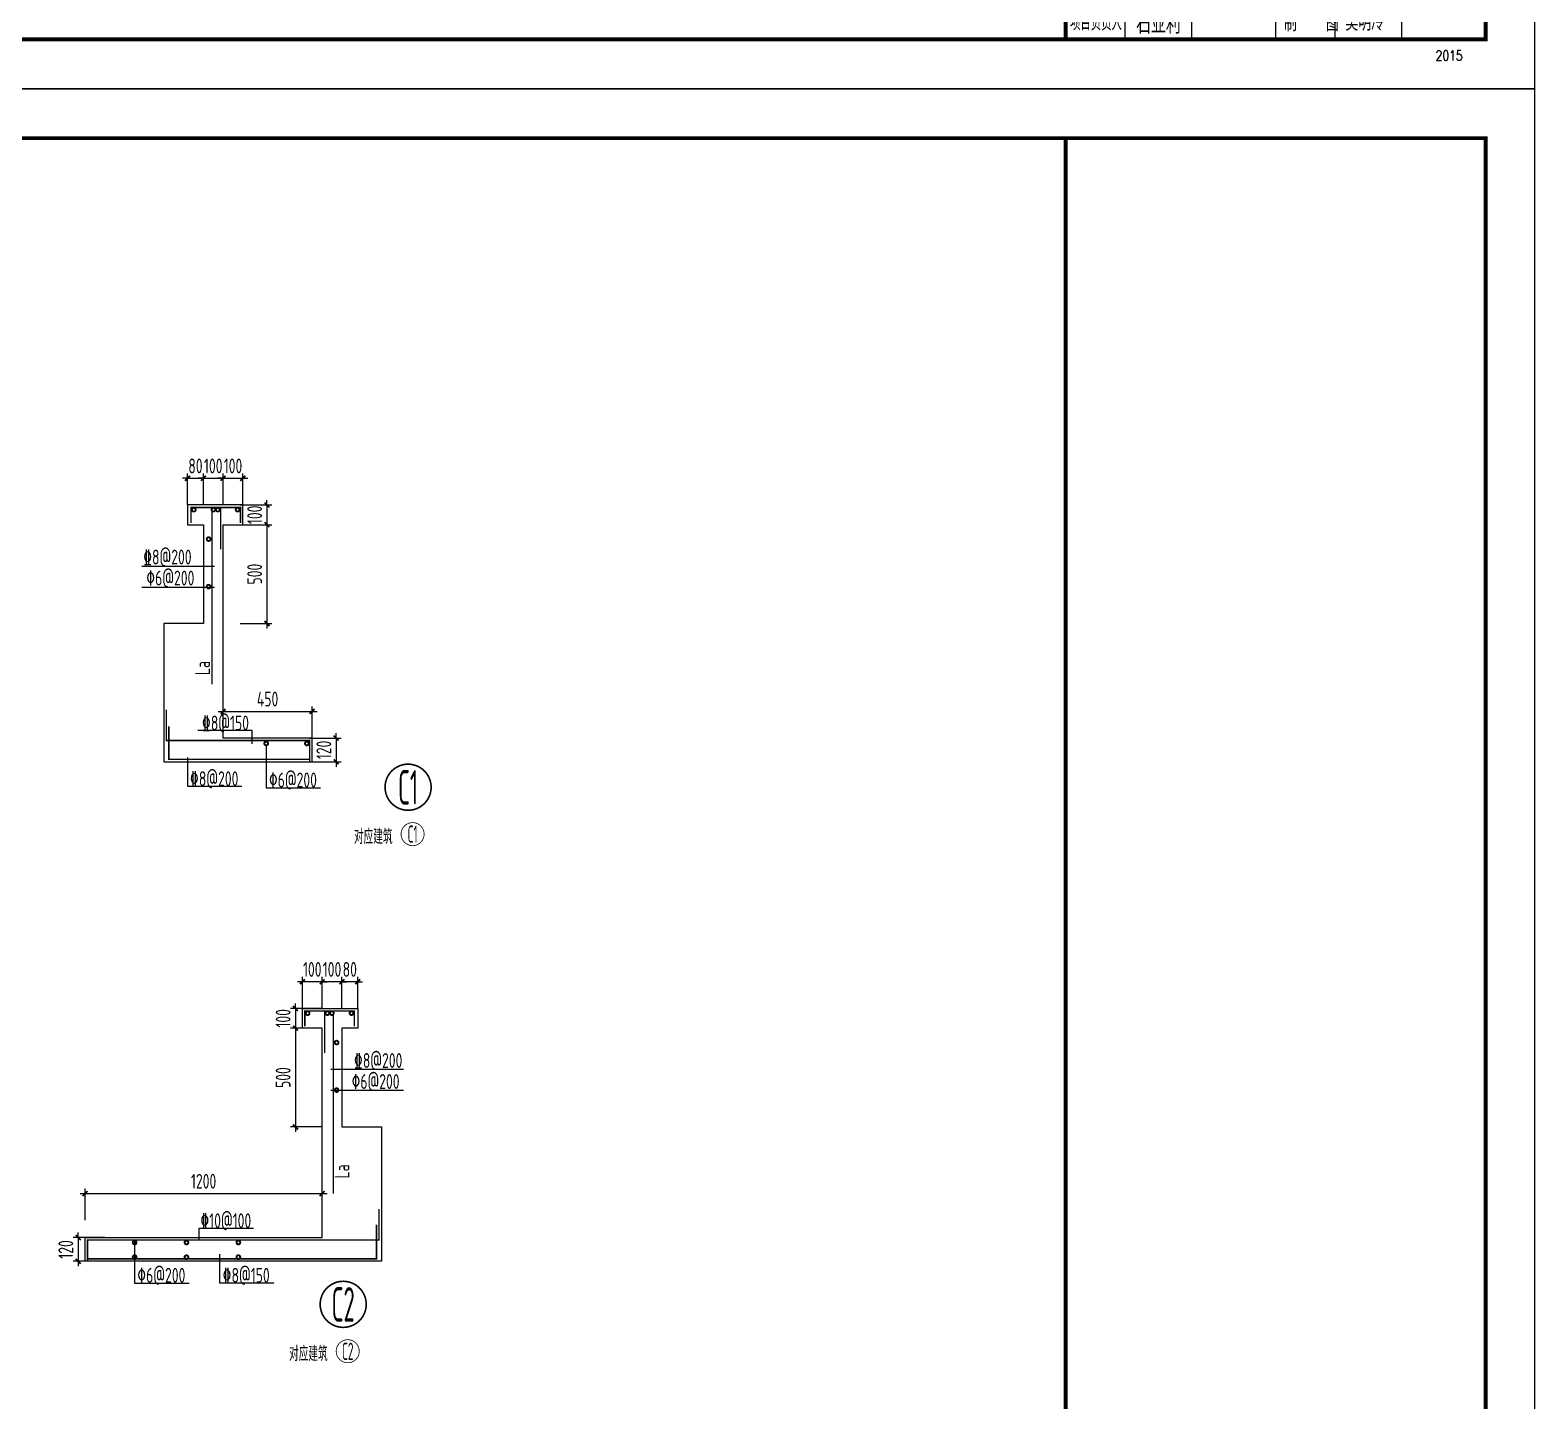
# Model space of a CAD drawing. Header units: millimetres. Extents: x -200227 to -56397, y -1079909 to -961109.
# Drawn here: x -125595 to -95127, y -1047078 to -1019321 of the extents above; entities that cross this region are included whole.
import ezdxf
from ezdxf.enums import TextEntityAlignment as Align

# ---------------------------------------------------------------- set-up
doc = ezdxf.new("R2010")
doc.units = ezdxf.units.MM
doc.header["$LTSCALE"] = 1000
for name, color, linetype in [('REIN', 4, 'Continuous'), ('SLAB_DIM', 3, 'Continuous'), ('TEXT', 7, 'Continuous'), ('图框线', 7, 'Continuous'), ('图签字体', 3, 'Continuous'), ('立面2', 7, 'Continuous'), ('轮廓线', 5, 'Continuous')]:
    doc.layers.add(name, color=color, linetype=linetype)
doc.styles.add('HZTXT_30', font='tssdeng2.shx', dxfattribs={"width": 0.7, "height": 300, "bigfont": 'hztxt.shx'})
doc.styles.add('HZTXT_50', font='tssdeng2.shx', dxfattribs={"width": 0.7, "bigfont": 'hztxt.shx'})
doc.styles.add('TSSD_Dimension', font='tssdeng.shx', dxfattribs={"width": 0.7, "bigfont": 'hztxt.shx'})
doc.styles.add('zhf9002', font='romans.shx', dxfattribs={"width": 0.8, "bigfont": 'hztxt.shx'})
doc.dimstyles.new('TSSD_25_100_30', dxfattribs={"dimtxt": 300, "dimasz": 100, "dimexe": 100, "dimexo": 100, "dimgap": 100, "dimtad": 1, "dimdec": 0, "dimlfac": 0.25, "dimzin": 0, "dimdsep": 46, "dimtxsty": 'HZTXT_30', "dimblk": 'ARCHTICK', "dimcen": 0, "dimdle": 100, "dimclrt": 7, "dimadec": 0, "dimazin": 0, "dimtfac": 1, "dimtdec": 0, "dimtix": 1, "dimtmove": 2, "dimatfit": 3, "dimfxl": 1, "dimtolj": 1, "dimtzin": 0, "dimarcsym": 0})

# ---------------------------------------------------------------- blocks, each defined once
blk = doc.blocks.new('恒力重工外协人员配套宿舍项目图签')
at = {"layer": '图框线'}
for p, q in [((-4250, 5600), (-4250, 0)), ((-7300, 3500), (-7300, 0)), ((-5950, 3500), (-5950, 0)), ((-3050, 3500), (-3050, 0)), ((-1700, 3500), (-1700, 0))]:
    blk.add_line(p, q, dxfattribs=at)
at = {"layer": '图签字体', "style": 'zhf9002'}
for s, width, p in [('项目负责人', 0.6, (-8412, 181)), ('制   图', 0.75, (-4083, 163))]:
    blk.add_text(s, height=350, dxfattribs=dict(at, width=width)).set_placement(p)
at = {"layer": '图签字体', "color": 2, "style": 'zhf9002', "width": 0.75}
for s, height, p in [('石亚利', 400, (-6623, 116)), ('吴明冷', 350, (-2445, 176))]:
    blk.add_text(s, height=height, dxfattribs=at).set_placement(p, align=Align.CENTER)
at = {"layer": '图签字体', "style": 'zhf9002', "width": 0.8}
blk.add_text('2015', height=200, dxfattribs=at).set_placement((-737, -428), align=Align.CENTER)
blk = doc.blocks.new('图框1')
at = {"layer": '图框线'}
blk.add_lwpolyline([(444470, -85144), (528570, -85144), (528570, -25744), (444470, -25744)], close=True, dxfattribs=at)
at = {"layer": '图框线', "const_width": 80}
blk.add_lwpolyline([(446970, -84144), (527570, -84144), (527570, -26744), (446970, -26744)], close=True, dxfattribs=at)
blk.add_lwpolyline([(446970, -84144), (527570, -84144), (527570, -26744), (446970, -26744)], close=True, dxfattribs=at)
blk.add_lwpolyline([(519070, -84144), (519070, -26744)], dxfattribs=at)
blk.add_lwpolyline([(519070, -84144), (519070, -26744)], dxfattribs=at)
at = {"layer": '轮廓线'}
blk.add_blockref('恒力重工外协人员配套宿舍项目图签', (527570, -84144), dxfattribs=at)
blk = doc.blocks.new('_ArchTick')
at = {"color": 0, "const_width": 0.35}
blk.add_lwpolyline([(-0.5, -0.5), (0.5, 0.5)], dxfattribs=at)
blk = doc.blocks.new('*D30')
at = {"layer": 'Defpoints', "color": 0, "transparency": 16777216}
for p in [(230580, -174834), (230580, -176834), (231220, -176834)]:
    blk.add_point(p, dxfattribs=at)
at = {"layer": 'SLAB_DIM', "color": 0, "lineweight": -2, "transparency": 16777216}
for p, q in [((230680, -174834), (231320, -174834)), ((231220, -174734), (231220, -176934)), ((230680, -176834), (231320, -176834))]:
    blk.add_line(p, q, dxfattribs=at)
at = {"layer": 'SLAB_DIM', "color": 0, "lineweight": -2, "transparency": 16777216, "xscale": 100, "yscale": 100, "zscale": 100}
for p, rotation in [((231220, -174834), 90), ((231220, -176834), 270)]:
    blk.add_blockref('_ArchTick', p, dxfattribs=dict(at, rotation=rotation))
at = {"layer": 'SLAB_DIM', "color": 7, "transparency": 16777216, "insert": (230970, -175834), "char_height": 300, "attachment_point": 5, "rotation": 90, "style": 'HZTXT_30'}
blk.add_mtext('\\A1;500', dxfattribs=at)
blk = doc.blocks.new('*D31')
at = {"layer": 'Defpoints', "color": 0, "transparency": 16777216}
for p in [(230580, -174434), (230580, -174834), (231220, -174834)]:
    blk.add_point(p, dxfattribs=at)
at = {"layer": 'SLAB_DIM', "color": 0, "lineweight": -2, "transparency": 16777216}
for p, q in [((230680, -174434), (231320, -174434)), ((231220, -174434), (231220, -174334)), ((231220, -174434), (231220, -174834)), ((230680, -174834), (231320, -174834)), ((231220, -174834), (231220, -174934))]:
    blk.add_line(p, q, dxfattribs=at)
at = {"layer": 'SLAB_DIM', "color": 0, "lineweight": -2, "transparency": 16777216, "xscale": 100, "yscale": 100, "zscale": 100}
for p, rotation in [((231220, -174434), 270), ((231220, -174834), 90)]:
    blk.add_blockref('_ArchTick', p, dxfattribs=dict(at, rotation=rotation))
at = {"layer": 'SLAB_DIM', "color": 7, "transparency": 16777216, "insert": (230970, -174634), "char_height": 300, "attachment_point": 5, "rotation": 90, "style": 'HZTXT_30'}
blk.add_mtext('\\A1;100', dxfattribs=at)
blk = doc.blocks.new('*D32')
at = {"layer": 'Defpoints', "color": 0, "transparency": 16777216}
for p in [(230732, -173894), (230332, -174534), (230732, -174534)]:
    blk.add_point(p, dxfattribs=at)
at = {"layer": 'SLAB_DIM', "color": 0, "lineweight": -2, "transparency": 16777216}
for p, q in [((230332, -173894), (230232, -173894)), ((230332, -174434), (230332, -173794)), ((230332, -173894), (230732, -173894)), ((230732, -174434), (230732, -173794)), ((230732, -173894), (230832, -173894))]:
    blk.add_line(p, q, dxfattribs=at)
at = {"layer": 'SLAB_DIM', "color": 0, "lineweight": -2, "transparency": 16777216, "xscale": 100, "yscale": 100, "zscale": 100}
blk.add_blockref('_ArchTick', (230332, -173894), dxfattribs=at)
at = {"layer": 'SLAB_DIM', "color": 0, "lineweight": -2, "transparency": 16777216, "xscale": 100, "yscale": 100, "zscale": 100, "rotation": 180}
blk.add_blockref('_ArchTick', (230732, -173894), dxfattribs=at)
at = {"layer": 'SLAB_DIM', "color": 7, "transparency": 16777216, "insert": (230532, -173644), "char_height": 300, "attachment_point": 5, "style": 'HZTXT_30'}
blk.add_mtext('\\A1;100', dxfattribs=at)
blk = doc.blocks.new('*D33')
at = {"layer": 'Defpoints', "color": 0, "transparency": 16777216}
for p in [(230332, -173894), (229932, -174534), (230332, -174534)]:
    blk.add_point(p, dxfattribs=at)
at = {"layer": 'SLAB_DIM', "color": 0, "lineweight": -2, "transparency": 16777216}
for p, q in [((229932, -173894), (229832, -173894)), ((229932, -174434), (229932, -173794)), ((229932, -173894), (230332, -173894)), ((230332, -174434), (230332, -173794)), ((230332, -173894), (230432, -173894))]:
    blk.add_line(p, q, dxfattribs=at)
at = {"layer": 'SLAB_DIM', "color": 0, "lineweight": -2, "transparency": 16777216, "xscale": 100, "yscale": 100, "zscale": 100}
blk.add_blockref('_ArchTick', (229932, -173894), dxfattribs=at)
at = {"layer": 'SLAB_DIM', "color": 0, "lineweight": -2, "transparency": 16777216, "xscale": 100, "yscale": 100, "zscale": 100, "rotation": 180}
blk.add_blockref('_ArchTick', (230332, -173894), dxfattribs=at)
at = {"layer": 'SLAB_DIM', "color": 7, "transparency": 16777216, "insert": (230132, -173644), "char_height": 300, "attachment_point": 5, "style": 'HZTXT_30'}
blk.add_mtext('\\A1;100', dxfattribs=at)
blk = doc.blocks.new('*D34')
at = {"layer": 'Defpoints', "color": 0, "transparency": 16777216}
for p in [(229932, -173894), (229612, -174534), (229932, -174534)]:
    blk.add_point(p, dxfattribs=at)
at = {"layer": 'SLAB_DIM', "color": 0, "lineweight": -2, "transparency": 16777216}
for p, q in [((229612, -173894), (229512, -173894)), ((229612, -174434), (229612, -173794)), ((229612, -173894), (229932, -173894)), ((229932, -174434), (229932, -173794)), ((229932, -173894), (230032, -173894))]:
    blk.add_line(p, q, dxfattribs=at)
at = {"layer": 'SLAB_DIM', "color": 0, "lineweight": -2, "transparency": 16777216, "xscale": 100, "yscale": 100, "zscale": 100}
blk.add_blockref('_ArchTick', (229612, -173894), dxfattribs=at)
at = {"layer": 'SLAB_DIM', "color": 0, "lineweight": -2, "transparency": 16777216, "xscale": 100, "yscale": 100, "zscale": 100, "rotation": 180}
blk.add_blockref('_ArchTick', (229932, -173894), dxfattribs=at)
at = {"layer": 'SLAB_DIM', "color": 7, "transparency": 16777216, "insert": (229772, -173644), "char_height": 300, "attachment_point": 5, "style": 'HZTXT_30'}
blk.add_mtext('\\A1;80', dxfattribs=at)
blk = doc.blocks.new('*D28')
at = {"layer": 'Defpoints', "color": 0, "transparency": 16777216}
for p in [(232133, -178614), (230332, -179254), (232133, -179254)]:
    blk.add_point(p, dxfattribs=at)
at = {"layer": 'SLAB_DIM', "color": 0, "lineweight": -2, "transparency": 16777216}
for p, q in [((230332, -179154), (230332, -178514)), ((232133, -179154), (232133, -178514)), ((230232, -178614), (232233, -178614))]:
    blk.add_line(p, q, dxfattribs=at)
at = {"layer": 'SLAB_DIM', "color": 0, "lineweight": -2, "transparency": 16777216, "xscale": 100, "yscale": 100, "zscale": 100, "rotation": 180}
blk.add_blockref('_ArchTick', (230332, -178614), dxfattribs=at)
at = {"layer": 'SLAB_DIM', "color": 0, "lineweight": -2, "transparency": 16777216, "xscale": 100, "yscale": 100, "zscale": 100}
blk.add_blockref('_ArchTick', (232133, -178614), dxfattribs=at)
at = {"layer": 'SLAB_DIM', "color": 7, "transparency": 16777216, "insert": (231232, -178364), "char_height": 300, "attachment_point": 5, "style": 'HZTXT_30'}
blk.add_mtext('\\A1;450', dxfattribs=at)
blk = doc.blocks.new('*D29')
at = {"layer": 'Defpoints', "color": 0, "transparency": 16777216}
for p in [(231981, -179154), (231981, -179634), (232621, -179634)]:
    blk.add_point(p, dxfattribs=at)
at = {"layer": 'SLAB_DIM', "color": 0, "lineweight": -2, "transparency": 16777216}
for p, q in [((232621, -179154), (232621, -179054)), ((232081, -179154), (232721, -179154)), ((232621, -179154), (232621, -179634)), ((232081, -179634), (232721, -179634)), ((232621, -179634), (232621, -179734))]:
    blk.add_line(p, q, dxfattribs=at)
at = {"layer": 'SLAB_DIM', "color": 0, "lineweight": -2, "transparency": 16777216, "xscale": 100, "yscale": 100, "zscale": 100}
for p, rotation in [((232621, -179154), 270), ((232621, -179634), 90)]:
    blk.add_blockref('_ArchTick', p, dxfattribs=dict(at, rotation=rotation))
at = {"layer": 'SLAB_DIM', "color": 7, "transparency": 16777216, "insert": (232371, -179394), "char_height": 300, "attachment_point": 5, "rotation": 90, "style": 'HZTXT_30'}
blk.add_mtext('\\A1;120', dxfattribs=at)
blk = doc.blocks.new('*D36')
at = {"layer": 'Defpoints', "color": 0, "transparency": 16777216}
for p in [(223752, -168009), (223112, -170009), (223752, -170009)]:
    blk.add_point(p, dxfattribs=at)
at = {"layer": 'SLAB_DIM', "color": 0, "lineweight": -2, "transparency": 16777216}
for p, q in [((223652, -168009), (223012, -168009)), ((223112, -167909), (223112, -170109)), ((223652, -170009), (223012, -170009))]:
    blk.add_line(p, q, dxfattribs=at)
at = {"layer": 'SLAB_DIM', "color": 0, "lineweight": -2, "transparency": 16777216, "xscale": 100, "yscale": 100, "zscale": 100}
for p, rotation in [((223112, -168009), 90), ((223112, -170009), 270)]:
    blk.add_blockref('_ArchTick', p, dxfattribs=dict(at, rotation=rotation))
at = {"layer": 'SLAB_DIM', "color": 7, "transparency": 16777216, "insert": (222862, -169009), "char_height": 300, "attachment_point": 5, "rotation": 90, "style": 'HZTXT_30'}
blk.add_mtext('\\A1;500', dxfattribs=at)
blk = doc.blocks.new('*D37')
at = {"layer": 'Defpoints', "color": 0, "transparency": 16777216}
for p in [(223752, -167609), (223112, -168009), (223752, -168009)]:
    blk.add_point(p, dxfattribs=at)
at = {"layer": 'SLAB_DIM', "color": 0, "lineweight": -2, "transparency": 16777216}
for p, q in [((223112, -167609), (223112, -167509)), ((223652, -167609), (223012, -167609)), ((223112, -167609), (223112, -168009)), ((223652, -168009), (223012, -168009)), ((223112, -168009), (223112, -168109))]:
    blk.add_line(p, q, dxfattribs=at)
at = {"layer": 'SLAB_DIM', "color": 0, "lineweight": -2, "transparency": 16777216, "xscale": 100, "yscale": 100, "zscale": 100}
for p, rotation in [((223112, -167609), 270), ((223112, -168009), 90)]:
    blk.add_blockref('_ArchTick', p, dxfattribs=dict(at, rotation=rotation))
at = {"layer": 'SLAB_DIM', "color": 7, "transparency": 16777216, "insert": (222862, -167809), "char_height": 300, "attachment_point": 5, "rotation": 90, "style": 'HZTXT_30'}
blk.add_mtext('\\A1;100', dxfattribs=at)
blk = doc.blocks.new('*D38')
at = {"layer": 'Defpoints', "color": 0, "transparency": 16777216}
for p in [(223252, -167069), (223252, -167709), (223652, -167709)]:
    blk.add_point(p, dxfattribs=at)
at = {"layer": 'SLAB_DIM', "color": 0, "lineweight": -2, "transparency": 16777216}
for p, q in [((223252, -167069), (223152, -167069)), ((223252, -167609), (223252, -166969)), ((223652, -167069), (223252, -167069)), ((223652, -167609), (223652, -166969)), ((223652, -167069), (223752, -167069))]:
    blk.add_line(p, q, dxfattribs=at)
at = {"layer": 'SLAB_DIM', "color": 0, "lineweight": -2, "transparency": 16777216, "xscale": 100, "yscale": 100, "zscale": 100}
blk.add_blockref('_ArchTick', (223252, -167069), dxfattribs=at)
at = {"layer": 'SLAB_DIM', "color": 0, "lineweight": -2, "transparency": 16777216, "xscale": 100, "yscale": 100, "zscale": 100, "rotation": 180}
blk.add_blockref('_ArchTick', (223652, -167069), dxfattribs=at)
at = {"layer": 'SLAB_DIM', "color": 7, "transparency": 16777216, "insert": (223452, -166819), "char_height": 300, "attachment_point": 5, "style": 'HZTXT_30'}
blk.add_mtext('\\A1;100', dxfattribs=at)
blk = doc.blocks.new('*D39')
at = {"layer": 'Defpoints', "color": 0, "transparency": 16777216}
for p in [(223652, -167069), (223652, -167709), (224052, -167709)]:
    blk.add_point(p, dxfattribs=at)
at = {"layer": 'SLAB_DIM', "color": 0, "lineweight": -2, "transparency": 16777216}
for p, q in [((223652, -167069), (223552, -167069)), ((223652, -167609), (223652, -166969)), ((224052, -167069), (223652, -167069)), ((224052, -167609), (224052, -166969)), ((224052, -167069), (224152, -167069))]:
    blk.add_line(p, q, dxfattribs=at)
at = {"layer": 'SLAB_DIM', "color": 0, "lineweight": -2, "transparency": 16777216, "xscale": 100, "yscale": 100, "zscale": 100}
blk.add_blockref('_ArchTick', (223652, -167069), dxfattribs=at)
at = {"layer": 'SLAB_DIM', "color": 0, "lineweight": -2, "transparency": 16777216, "xscale": 100, "yscale": 100, "zscale": 100, "rotation": 180}
blk.add_blockref('_ArchTick', (224052, -167069), dxfattribs=at)
at = {"layer": 'SLAB_DIM', "color": 7, "transparency": 16777216, "insert": (223852, -166819), "char_height": 300, "attachment_point": 5, "style": 'HZTXT_30'}
blk.add_mtext('\\A1;100', dxfattribs=at)
blk = doc.blocks.new('*D40')
at = {"layer": 'Defpoints', "color": 0, "transparency": 16777216}
for p in [(224052, -167069), (224052, -167709), (224372, -167709)]:
    blk.add_point(p, dxfattribs=at)
at = {"layer": 'SLAB_DIM', "color": 0, "lineweight": -2, "transparency": 16777216}
for p, q in [((224052, -167069), (223952, -167069)), ((224052, -167609), (224052, -166969)), ((224372, -167069), (224052, -167069)), ((224372, -167609), (224372, -166969)), ((224372, -167069), (224472, -167069))]:
    blk.add_line(p, q, dxfattribs=at)
at = {"layer": 'SLAB_DIM', "color": 0, "lineweight": -2, "transparency": 16777216, "xscale": 100, "yscale": 100, "zscale": 100}
blk.add_blockref('_ArchTick', (224052, -167069), dxfattribs=at)
at = {"layer": 'SLAB_DIM', "color": 0, "lineweight": -2, "transparency": 16777216, "xscale": 100, "yscale": 100, "zscale": 100, "rotation": 180}
blk.add_blockref('_ArchTick', (224372, -167069), dxfattribs=at)
at = {"layer": 'SLAB_DIM', "color": 7, "transparency": 16777216, "insert": (224212, -166819), "char_height": 300, "attachment_point": 5, "style": 'HZTXT_30'}
blk.add_mtext('\\A1;80', dxfattribs=at)
blk = doc.blocks.new('*D41')
at = {"layer": 'Defpoints', "color": 0, "transparency": 16777216}
for p in [(223652, -171358), (218852, -171999), (223652, -171999)]:
    blk.add_point(p, dxfattribs=at)
at = {"layer": 'SLAB_DIM', "color": 0, "lineweight": -2, "transparency": 16777216}
for p, q in [((218752, -171358), (223752, -171358)), ((218852, -171899), (218852, -171258)), ((223652, -171899), (223652, -171258))]:
    blk.add_line(p, q, dxfattribs=at)
at = {"layer": 'SLAB_DIM', "color": 0, "lineweight": -2, "transparency": 16777216, "xscale": 100, "yscale": 100, "zscale": 100, "rotation": 180}
blk.add_blockref('_ArchTick', (218852, -171358), dxfattribs=at)
at = {"layer": 'SLAB_DIM', "color": 0, "lineweight": -2, "transparency": 16777216, "xscale": 100, "yscale": 100, "zscale": 100}
blk.add_blockref('_ArchTick', (223652, -171358), dxfattribs=at)
at = {"layer": 'SLAB_DIM', "color": 7, "transparency": 16777216, "insert": (221252, -171108), "char_height": 300, "attachment_point": 5, "style": 'HZTXT_30'}
blk.add_mtext('\\A1;1200', dxfattribs=at)
blk = doc.blocks.new('*D42')
at = {"layer": 'Defpoints', "color": 0, "transparency": 16777216}
for p in [(219352, -172249), (218712, -172729), (219352, -172729)]:
    blk.add_point(p, dxfattribs=at)
at = {"layer": 'SLAB_DIM', "color": 0, "lineweight": -2, "transparency": 16777216}
for p, q in [((219252, -172249), (218612, -172249)), ((218712, -172249), (218712, -172149)), ((218712, -172249), (218712, -172729)), ((219252, -172729), (218612, -172729)), ((218712, -172729), (218712, -172829))]:
    blk.add_line(p, q, dxfattribs=at)
at = {"layer": 'SLAB_DIM', "color": 0, "lineweight": -2, "transparency": 16777216, "xscale": 100, "yscale": 100, "zscale": 100}
for p, rotation in [((218712, -172249), 270), ((218712, -172729), 90)]:
    blk.add_blockref('_ArchTick', p, dxfattribs=dict(at, rotation=rotation))
at = {"layer": 'SLAB_DIM', "color": 7, "transparency": 16777216, "insert": (218462, -172489), "char_height": 300, "attachment_point": 5, "rotation": 90, "style": 'HZTXT_30'}
blk.add_mtext('\\A1;120', dxfattribs=at)
blk = doc.blocks.new('A$C39B20D6E')
at = {"color": 7}
for points in [[(-4860.3, -368.8), (-3392.8, -368.8)], [(-4860.3, -794), (-3392.8, -794)], [(-2628.1, -3971.6), (-2628.1, -3699.7), (-3729.8, -3699.7)], [(-3936.3, -4245.6), (-3936.3, -4828.3), (-2834.6, -4828.3)], [(-2342.9, -3981.5), (-2342.9, -4859.6), (-1241.2, -4859.6)]]:
    blk.add_lwpolyline(points, dxfattribs=at)
for points, const_width in [([(996.6, -4847.8, -1), (63.3, -4847.8, -1)], 32.7), ([(854.7, -5797.4, -1), (388, -5797.4, -1)], 16.3)]:
    blk.add_lwpolyline(points, format="xyb", close=True, dxfattribs=dict(at, const_width=const_width))
at = {"layer": 'REIN', "const_width": 30}
for points in [[(-3865.5, 501.8), (-3865.5, 817.3), (-3265.5, 817.3), (-3265.5, -32.2)], [(-2864.6, 504), (-2864.6, 817.3), (-3440.8, 817.3), (-3440.8, -2762.1)], [(-1463.9, -4332.7), (-1463.9, -3902.7), (-4365.5, -3902.7), (-4365.5, -3276)], [(-1463.9, -4282.7), (-4315.5, -4282.7), (-4315.5, -3613.1)]]:
    blk.add_lwpolyline(points, dxfattribs=at)
at = {"layer": 'REIN', "const_width": 75}
for points in [[(-3828.1, 771.8, 1), (-3789.8, 771.8, 1)], [(-3432, 771.8, 1), (-3393.8, 771.8, 1)], [(-3303, 771.8, -1), (-3341.2, 771.8, -1)], [(-2903, 771.8, -1), (-2941.2, 771.8, -1)], [(-3528.1, 175.9, 1), (-3489.8, 175.9, 1)], [(-3528.1, -785.8, 1), (-3489.8, -785.8, 1)], [(-2322.9, -3961.5, -1), (-2362.9, -3961.5, -1)], [(-1499.2, -3961.5, -1), (-1539.2, -3961.5, -1)]]:
    blk.add_lwpolyline(points, format="xyb", close=True, dxfattribs=at)
at = {"layer": '立面2'}
blk.add_lwpolyline([(-3215.5, 467.3), (-2815.5, 467.3), (-2815.5, 867.3), (-3935.5, 867.3), (-3935.5, 467.3), (-3615.5, 467.3), (-3615.5, -1532.7), (-4415.5, -1532.7), (-4415.5, -4332.7), (-1413.9, -4332.7), (-1413.9, -3852.7), (-3215.5, -3852.7), (-3215.5, 467.3)], dxfattribs=at)
at = {"layer": 'SLAB_DIM', "color": 7, "style": 'HZTXT_50', "width": 0.5}
for height, p in [(700, (529.9, -4847.8)), (350, (621.4, -5797.4))]:
    blk.add_text('C1', height=height, dxfattribs=at).set_placement(p, align=Align.MIDDLE)
at = {"layer": 'SLAB_DIM', "color": 7, "style": 'HZTXT_30', "width": 0.65}
blk.add_text('对应建筑  ', height=300, dxfattribs=at).set_placement((451.4, -5998.7), align=Align.RIGHT)
at = {"layer": 'TEXT', "color": 7, "style": 'TSSD_Dimension', "width": 0.7}
for s, rotation, p in [('\x848@200', 360, (-3854, -337)), ('\x826@200', 360, (-3797.6, -762.2)), ('La', 90, (-3479.8, -2291.4))]:
    blk.add_text(s, height=300, rotation=rotation, dxfattribs=at).set_placement(p, align=Align.RIGHT)
blk.add_text('\x848@150', height=300, rotation=360, dxfattribs=at).set_placement((-3168.1, -3396.8), align=Align.TOP_CENTER)
for s, p in [('\x848@200', (-3396.3, -4525.5)), ('\x826@200', (-1802.9, -4551.4))]:
    blk.add_text(s, height=300, dxfattribs=at).set_placement(p, align=Align.TOP_CENTER)
at = {"layer": 'SLAB_DIM'}
for base, p1, p2, picture, middle in [((-3615.5, 1407.7), (-3935.5, 767.3), (-3615.5, 767.3), '*D34', (-3775.5, 1657.7)), ((-3215.5, 1407.7), (-3615.5, 767.3), (-3215.5, 767.3), '*D33', (-3415.5, 1657.7)), ((-2815.5, 1407.7), (-3215.5, 767.3), (-2815.5, 767.3), '*D32', (-3015.5, 1657.7)), ((-1413.9, -3312.3), (-3215.5, -3952.7), (-1413.9, -3952.7), '*D28', (-2314.7, -3062.3))]:
    dim = blk.add_linear_dim(base=base, p1=p1, p2=p2, dimstyle='TSSD_25_100_30', dxfattribs=at)
    dim.commit()
    dim.dimension.update_dxf_attribs({"geometry": picture, "text_midpoint": middle, "insert": (-233547.2, 175301.6)})
for base, p1, p2, picture, middle in [((-2327.3, 467.3), (-2967.7, 867.3), (-2967.7, 467.3), '*D31', (-2577.3, 667.3)), ((-2327.3, -1532.7), (-2967.7, 467.3), (-2967.7, -1532.7), '*D30', (-2577.3, -532.7)), ((-925.7, -4332.7), (-1566.1, -3852.7), (-1566.1, -4332.7), '*D29', (-1175.7, -4092.7))]:
    dim = blk.add_linear_dim(base=base, p1=p1, p2=p2, angle=270, dimstyle='TSSD_25_100_30', dxfattribs=at)
    dim.commit()
    dim.dimension.update_dxf_attribs({"geometry": picture, "text_midpoint": middle, "insert": (-233547.2, 175301.6)})
blk = doc.blocks.new('A$C29BC734D')
at = {"color": 7}
for points in [[(6426.8, -928.8), (4959.3, -928.8)], [(6426.8, -1354), (4959.3, -1354)], [(2291.1, -4381.1), (2291.1, -4143.7), (3392.8, -4143.7)], [(985.5, -4376), (985.5, -5254.1), (2087.2, -5254.1)], [(2703.8, -4666), (2703.8, -5248.7), (3805.5, -5248.7)]]:
    blk.add_lwpolyline(points, dxfattribs=at)
for points, const_width in [([(5675.3, -5684.1, -1), (4742, -5684.1, -1)], 32.7), ([(5533.4, -6633.7, -1), (5066.7, -6633.7, -1)], 16.3)]:
    blk.add_lwpolyline(points, format="xyb", close=True, dxfattribs=dict(at, const_width=const_width))
at = {"layer": 'REIN', "const_width": 30}
for points in [[(4431.1, -56), (4431.1, 257.3), (5007.3, 257.3), (5007.3, -3442.2)], [(5432, -58.2), (5432, 257.3), (4832, 257.3), (4832, -592.2)], [(32, -4812.7), (32, -4382.7), (5932, -4382.7), (5932, -3756)], [(32, -4762.7), (5882, -4762.7), (5882, -4074)]]:
    blk.add_lwpolyline(points, dxfattribs=at)
at = {"layer": 'REIN', "const_width": 75}
for points in [[(4469.5, 211.8, 1), (4507.7, 211.8, 1)], [(4869.5, 211.8, 1), (4907.7, 211.8, 1)], [(4998.5, 211.8, -1), (4960.3, 211.8, -1)], [(5394.6, 211.8, -1), (5356.3, 211.8, -1)], [(5094.6, -384.1, -1), (5056.3, -384.1, -1)], [(5094.6, -1345.8, -1), (5056.3, -1345.8, -1)], [(965.5, -4431.6, 1), (1005.5, -4431.6, 1)], [(2015.3, -4431.6, 1), (2055.3, -4431.6, 1)], [(3065.7, -4431.6, 1), (3105.7, -4431.6, 1)], [(965.5, -4729.1, 1), (1005.5, -4729.1, 1)], [(2015.3, -4729.1, 1), (2055.3, -4729.1, 1)], [(3065.7, -4729.1, 1), (3105.7, -4729.1, 1)]]:
    blk.add_lwpolyline(points, format="xyb", close=True, dxfattribs=at)
at = {"layer": '立面2'}
blk.add_lwpolyline([(4782, -92.7), (4382, -92.7), (4382, 307.3), (5502, 307.3), (5502, -92.7), (5182, -92.7), (5182, -2092.7), (5982, -2092.7), (5982, -4812.7), (-18, -4812.7), (-18, -4332.7), (4782, -4332.7), (4782, -92.7)], dxfattribs=at)
at = {"layer": 'SLAB_DIM', "color": 7, "style": 'HZTXT_50', "width": 0.5}
for height, p in [(700, (5208.6, -5684.1)), (350, (5300.1, -6633.7))]:
    blk.add_text('C2', height=height, dxfattribs=at).set_placement(p, align=Align.MIDDLE)
at = {"layer": 'SLAB_DIM', "color": 7, "style": 'HZTXT_30', "width": 0.65}
blk.add_text('对应建筑  ', height=300, dxfattribs=at).set_placement((5130.1, -6835), align=Align.RIGHT)
at = {"layer": 'TEXT', "color": 7, "style": 'TSSD_Dimension', "width": 0.7}
for s, p in [('\x848@200', (6405.9, -897)), ('\x826@200', (6349.4, -1322.2))]:
    blk.add_text(s, height=300, dxfattribs=at).set_placement(p, align=Align.RIGHT)
blk.add_text('La', height=300, rotation=90, dxfattribs=at).set_placement((5334.7, -2851.4), align=Align.RIGHT)
for s, p in [('\x8410@100', (2831.1, -3840.9)), ('\x826@200', (1525.5, -4945.9)), ('\x848@150', (3243.8, -4945.9))]:
    blk.add_text(s, height=300, dxfattribs=at).set_placement(p, align=Align.TOP_CENTER)
at = {"layer": 'SLAB_DIM'}
for base, p1, p2, angle, picture, middle in [((4382, 847.6), (4782, 207.3), (4382, 207.3), 180, '*D38', (4582, 1097.6)), ((4782, 847.6), (5182, 207.3), (4782, 207.3), 180, '*D39', (4982, 1097.6)), ((5182, 847.6), (5502, 207.3), (5182, 207.3), 180, '*D40', (5342, 1097.6)), ((4241.6, -92.7), (4882, 307.3), (4882, -92.7), 270, '*D37', (3991.6, 107.3)), ((4241.6, -2092.7), (4882, -92.7), (4882, -2092.7), 270, '*D36', (3991.6, -1092.7)), ((-158.4, -4812.7), (482, -4332.7), (482, -4812.7), 270, '*D42', (-408.4, -4572.7))]:
    dim = blk.add_linear_dim(base=base, p1=p1, p2=p2, angle=angle, dimstyle='TSSD_25_100_30', dxfattribs=at)
    dim.commit()
    dim.dimension.update_dxf_attribs({"geometry": picture, "text_midpoint": middle, "insert": (-218869.9, 167916.5)})
dim = blk.add_linear_dim(base=(4782, -3441.7), p1=(-18, -4082.1), p2=(4782, -4082.1), dimstyle='TSSD_25_100_30', dxfattribs=at)
dim.commit()
dim.dimension.update_dxf_attribs({"geometry": '*D41', "text_midpoint": (2382, -3191.7), "insert": (-218869.9, 167916.5)})

msp = doc.modelspace()

# ---------------------------------------------------------------- block references
for p in [(-623697, -935364.8), (-623697, -994764.8)]:
    msp.add_blockref('图框1', p)
at = {"layer": '立面2'}
for name, p in [('A$C39B20D6E', (-118471.9, -1029804)), ('A$C29BC734D', (-124464.2, -1039438.5))]:
    msp.add_blockref(name, p, dxfattribs=at)

doc.saveas('drawing.dxf')
